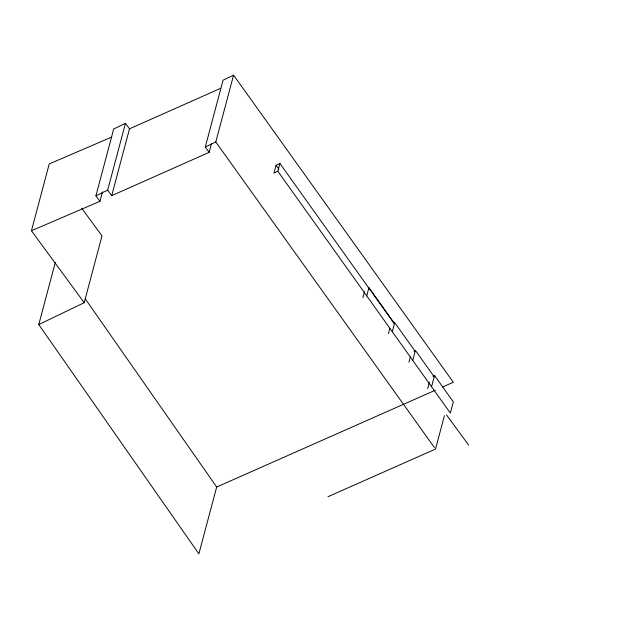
<?xml version="1.0" encoding="UTF-8"?>
<svg xmlns="http://www.w3.org/2000/svg" width="629" height="629" viewBox="0 0 629 629"><rect width="100%" height="100%" fill="white"/><g stroke="black" fill="none" stroke-linecap="round" stroke-linejoin="round"><path stroke-width="0.94" d="M85.206 298.775L216.675 487.027L198.89 553.85L38.77 324.572L84.215 302.691L31.45 230.749L49.227 163.917L111.427 137.201M38.77 324.572L55.297 262.45M31.45 230.749L99.964 201.319L95.922 195.808L113.7 128.984L125.454 123.323L129.488 128.835L111.71 195.658L107.669 190.147L125.454 123.323M99.964 201.319L102.464 191.908M84.215 302.691L101.992 235.859L81.699 208.191M111.71 195.658L209.166 152.344L205.282 147.037L223.059 80.213L233.579 75.15L453.312 382.251L442.557 387.008M209.166 152.344L211.423 143.868M205.282 147.037L215.794 141.973L233.579 75.15M279.889 163.414L276.06 165.254L273.985 173.054L277.814 171.214L279.889 163.414L368.814 288.082M362.878 297.674L364.49 291.612M366.738 295.882L368.924 287.642L394.509 323.503M388.455 333.535L389.854 328.291M392.315 331.742L394.737 322.653L415.171 351.297M408.921 362.233L410.375 356.777M412.75 360.386L415.399 350.416L434.191 376.755M427.681 388.525L429.371 382.18M431.541 386.733L434.529 375.505L453.32 401.845L450.333 413.072L277.814 171.214M444.42 415.659L435.527 449.075L327.945 496.713M95.922 195.808L107.669 190.147M413.874 351.155L415.399 350.416M434.419 447.557L215.794 141.973M432.98 376.221L434.529 375.505M129.488 128.835L220.693 88.296M216.675 487.027L435.386 390.184M446.504 414.92L468.739 445.23M368.83 288.003L394.414 323.872M276.06 165.254L278.906 169.248"/></g></svg>
